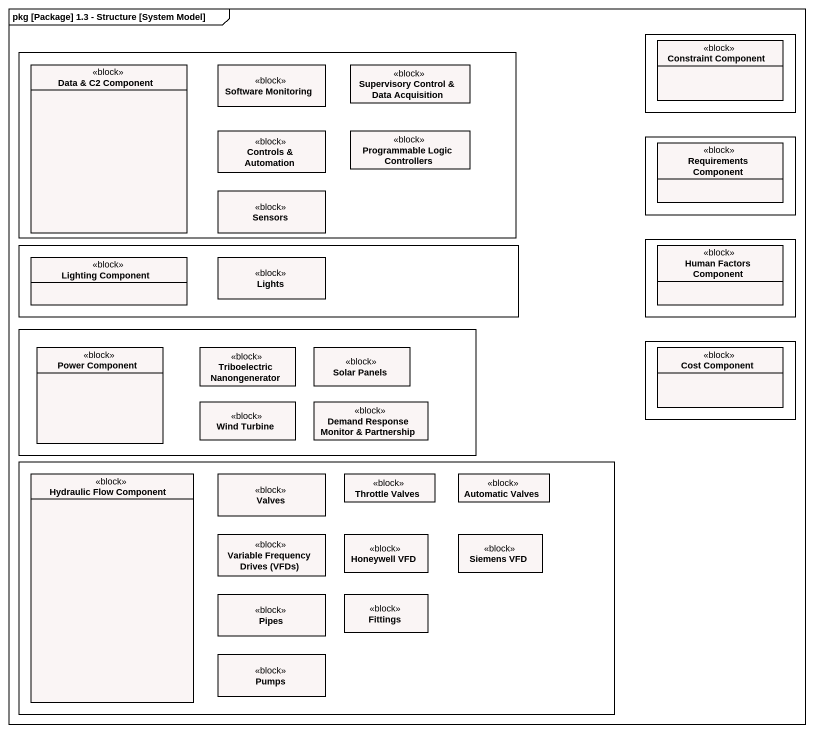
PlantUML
@startuml
mainframe pkg [Package] 1.3 - Structure [System Model]
hide circle
hide empty members
rectangle " " as rectangle1 {
  class "Constraint Component" as Constraint_Component <<block>> #FAF5F5
}
rectangle " " as rectangle2 {
  class "Data & C2 Component" as Data_C2_Component <<block>> #FAF5F5
  class "Software Monitoring" as Software_Monitoring <<block>> #FAF5F5
  class "Supervisory Control & Data Acquisition" as Supervisory_Control_Data <<block>> #FAF5F5
  class "Controls & Automation" as Controls_Automation <<block>> #FAF5F5
  class "Programmable Logic Controllers" as Programmable_Logic <<block>> #FAF5F5
  class Sensors <<block>> #FAF5F5
}
rectangle " " as rectangle3 {
  class "Requirements Component" as Requirements_Component <<block>> #FAF5F5
}
rectangle " " as rectangle4 {
  class "Lighting Component" as Lighting_Component <<block>> #FAF5F5
  class Lights <<block>> #FAF5F5
}
rectangle " " as rectangle5 {
  class "Human Factors Component" as Human_Factors_Component <<block>> #FAF5F5
}
rectangle " " as rectangle6 {
  class "Power Component" as Power_Component <<block>> #FAF5F5
  class "Triboelectric Nanongenerator" as Triboelectric_Nanongenerator <<block>> #FAF5F5
  class "Solar Panels" as Solar_Panels <<block>> #FAF5F5
  class "Wind Turbine" as Wind_Turbine <<block>> #FAF5F5
  class "Demand Response Monitor & Partnership" as Demand_Response_Monitor <<block>> #FAF5F5
}
rectangle " " as rectangle7 {
  class "Cost Component" as Cost_Component <<block>> #FAF5F5
}
rectangle " " as rectangle8 {
  class "Hydraulic Flow Component" as Hydraulic_Flow_Component <<block>> #FAF5F5
  class Valves <<block>> #FAF5F5
  class "Throttle Valves" as Throttle_Valves <<block>> #FAF5F5
  class "Automatic Valves" as Automatic_Valves <<block>> #FAF5F5
  class "Variable Frequency Drives (VFDs)" as Variable_Frequency_Drives <<block>> #FAF5F5
  class "Honeywell VFD" as Honeywell_VFD <<block>> #FAF5F5
  class "Siemens VFD" as Siemens_VFD <<block>> #FAF5F5
  class Pipes <<block>> #FAF5F5
  class Fittings <<block>> #FAF5F5
  class Pumps <<block>> #FAF5F5
}
@enduml
